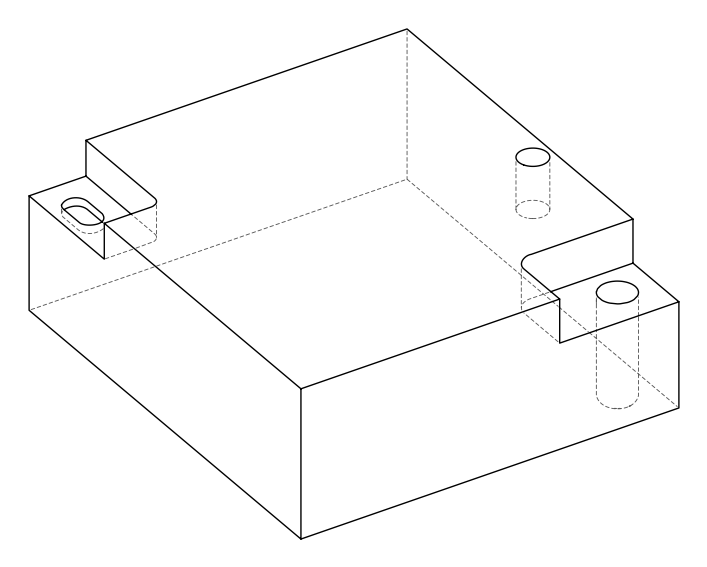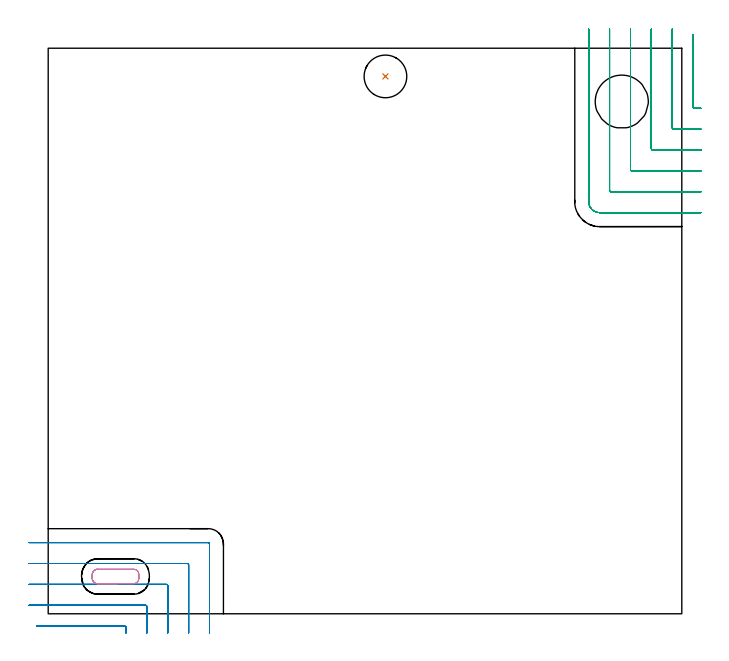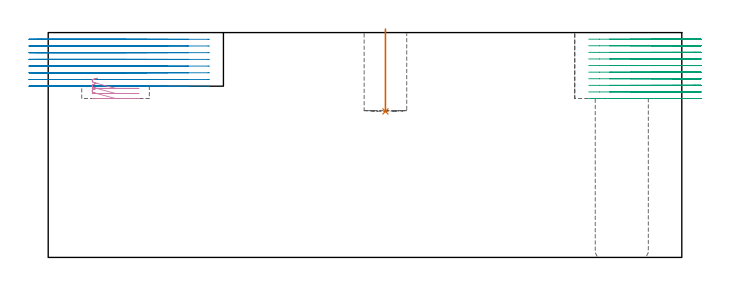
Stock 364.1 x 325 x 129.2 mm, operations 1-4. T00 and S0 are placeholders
(PLAN: 5 operations, 3 tool changes, 29.2 min)
(1 INDEXABLE_INSERT_DRILL_BLIND_HOLE_FROM_SOLID | STEP1POCKET | NXT0302_020 | 0.19 min | 21201 mm3)
(2 MILL_CORNER_NOTCH_RECTANGULAR | CORNER_NOTCH_RECTANGULAR | NXT0201_012 | Follow Part, ap 4, ae 75% | 9.54 min | 151166 mm3)
(3 MILL_CORNER_NOTCH_RECTANGULAR_1 | CORNER_NOTCH_RECTANGULAR_1 | NXT0201_012 | Follow Part, ap 4, ae 75% | 14.63 min | 237276 mm3)
(4 MILL_RECTANGULAR_POCKET | POCKET_RECTANGULAR_STRAIGHT | NXT0201_011 | Follow Part, ap 3, ae 75% | 0.68 min | 5075 mm3)
(5 MILL_THROUGH_HOLE_FROM_SOLID_MATERIAL | STEP1HOLE | NXT0201_007 | Circular | 4.13 min | 66371 mm3)
(TOOL NXT0302_020 | Index. Insert Drill 24.5mm [880-D2450L25-03] | D24.5 PA176 FL74 Z2)
(TOOL NXT0201_012 | ENDMILL 16mm [2P460-1600-NA 1630] | D16 FL38 Z6)
(TOOL NXT0201_011 | ENDMILL 12mm [2P460-1200-NA 1630] | D12 FL38 Z6)
(TOOL NXT0201_007 | ENDMILL 25mm [R216.25-25050GCK54P 1620] | D25 R3 FL54 Z5)
(OP 1 INDEXABLE_INSERT_DRILL_BLIND_HOLE_FROM_SOLID)
G17 G21 G94 G90
T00 M6
G54
G17 G0 G90 X193.8 Y308.8 S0 M3
G43 Z139.2 H1
G94 G81 G98 Z83.9 F250. R131.2
G80
M5
M2
(OP 2 MILL_CORNER_NOTCH_RECTANGULAR)
G17 G21 G94 G90
T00 M6
G54
G17 G0 G90 X44.7 Y-11. S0 M3
G43 Z139.2 H1
Z125.35
G94 G1 Y-8. F250.
Y-7.895 F500.
G3 X43.905 Y-7.1 R0.8
G1 X-3.686
X-6.686 F250.
G0 Z139.2
X56.7 Y-11.
Z125.35
G1 Y-8.
Y4.105 F500.
G3 X55.905 Y4.9 R0.8
G1 X-8.
X-11. F250.
G0 Z139.2
X68.7 Y-11.
Z125.35
G1 Y-8.
Y16.104 F500.
G3 X67.904 Y16.9 R0.8
G1 X-8.
X-11. F250.
G0 Z139.2
X80.7 Y-11.
Z125.35
G1 Y-8.
Y28.104 F500.
G3 X79.904 Y28.9 R0.8
G1 X-8.
X-11. F250.
G0 Z139.2
X92.7 Y-11.
Z125.35
G1 Y-8.
Y40.104 F500.
G3 X91.904 Y40.9 R0.8
G1 X-8.
X-11. F250.
G0 Z139.2
X44.7 Y-11.
Z121.5
G1 Y-8.
Y-7.895 F500.
G3 X43.905 Y-7.1 R0.8
G1 X-3.686
X-6.686 F250.
G0 Z139.2
X56.7 Y-11.
Z121.5
G1 Y-8.
Y4.105 F500.
G3 X55.905 Y4.9 R0.8
G1 X-8.
X-11. F250.
G0 Z139.2
X68.7 Y-11.
Z121.5
G1 Y-8.
Y16.104 F500.
G3 X67.904 Y16.9 R0.8
G1 X-8.
X-11. F250.
G0 Z139.2
X80.7 Y-11.
Z121.5
G1 Y-8.
Y28.104 F500.
G3 X79.904 Y28.9 R0.8
G1 X-8.
X-11. F250.
G0 Z139.2
X92.7 Y-11.
Z121.5
G1 Y-8.
Y40.104 F500.
G3 X91.904 Y40.9 R0.8
G1 X-8.
X-11. F250.
G0 Z139.2
X44.7 Y-11.
Z117.65
G1 Y-8.
Y-7.895 F500.
G3 X43.905 Y-7.1 R0.8
G1 X-3.686
X-6.686 F250.
G0 Z139.2
X56.7 Y-11.
Z117.65
G1 Y-8.
Y4.105 F500.
G3 X55.905 Y4.9 R0.8
G1 X-8.
X-11. F250.
G0 Z139.2
X68.7 Y-11.
Z117.65
G1 Y-8.
Y16.104 F500.
G3 X67.904 Y16.9 R0.8
G1 X-8.
X-11. F250.
G0 Z139.2
X80.7 Y-11.
Z117.65
G1 Y-8.
Y28.104 F500.
G3 X79.904 Y28.9 R0.8
G1 X-8.
X-11. F250.
G0 Z139.2
X92.7 Y-11.
Z117.65
G1 Y-8.
Y40.104 F500.
G3 X91.904 Y40.9 R0.8
G1 X-8.
X-11. F250.
G0 Z139.2
X44.7 Y-11.
Z113.8
G1 Y-8.
Y-7.895 F500.
G3 X43.905 Y-7.1 R0.8
G1 X-3.686
X-6.686 F250.
G0 Z139.2
X56.7 Y-11.
Z113.8
G1 Y-8.
Y4.105 F500.
G3 X55.905 Y4.9 R0.8
G1 X-8.
X-11. F250.
G0 Z139.2
X68.7 Y-11.
Z113.8
G1 Y-8.
Y16.104 F500.
G3 X67.904 Y16.9 R0.8
G1 X-8.
X-11. F250.
G0 Z139.2
X80.7 Y-11.
Z113.8
G1 Y-8.
Y28.104 F500.
G3 X79.904 Y28.9 R0.8
G1 X-8.
X-11. F250.
G0 Z139.2
X92.7 Y-11.
Z113.8
G1 Y-8.
Y40.104 F500.
G3 X91.904 Y40.9 R0.8
G1 X-8.
X-11. F250.
G0 Z139.2
X44.7 Y-11.
Z109.95
G1 Y-8.
Y-7.895 F500.
G3 X43.905 Y-7.1 R0.8
G1 X-3.686
X-6.686 F250.
G0 Z139.2
X56.7 Y-11.
Z109.95
G1 Y-8.
Y4.105 F500.
G3 X55.905 Y4.9 R0.8
G1 X-8.
X-11. F250.
G0 Z139.2
X68.7 Y-11.
Z109.95
G1 Y-8.
Y16.104 F500.
G3 X67.904 Y16.9 R0.8
G1 X-8.
X-11. F250.
G0 Z139.2
X80.7 Y-11.
Z109.95
G1 Y-8.
Y28.104 F500.
G3 X79.904 Y28.9 R0.8
G1 X-8.
X-11. F250.
G0 Z139.2
X92.7 Y-11.
Z109.95
G1 Y-8.
Y40.104 F500.
G3 X91.904 Y40.9 R0.8
G1 X-8.
X-11. F250.
G0 Z139.2
X44.7 Y-11.
Z106.1
G1 Y-8.
Y-7.895 F500.
G3 X43.905 Y-7.1 R0.8
G1 X-3.686
X-6.686 F250.
G0 Z139.2
X56.7 Y-11.
Z106.1
G1 Y-8.
Y4.105 F500.
G3 X55.905 Y4.9 R0.8
G1 X-8.
X-11. F250.
G0 Z139.2
X68.7 Y-11.
Z106.1
G1 Y-8.
Y16.104 F500.
G3 X67.904 Y16.9 R0.8
G1 X-8.
X-11. F250.
G0 Z139.2
X80.7 Y-11.
Z106.1
G1 Y-8.
Y28.104 F500.
G3 X79.904 Y28.9 R0.8
G1 X-8.
X-11. F250.
G0 Z139.2
X92.7 Y-11.
Z106.1
G1 Y-8.
Y40.104 F500.
G3 X91.904 Y40.9 R0.8
G1 X-8.
X-11. F250.
G0 Z139.2
X44.7 Y-11.
Z102.25
G1 Y-8.
Y-7.895 F500.
G3 X43.905 Y-7.1 R0.8
G1 X-3.686
X-6.686 F250.
G0 Z139.2
X56.7 Y-11.
Z102.25
G1 Y-8.
Y4.105 F500.
G3 X55.905 Y4.9 R0.8
G1 X-8.
X-11. F250.
G0 Z139.2
X68.7 Y-11.
Z102.25
G1 Y-8.
Y16.104 F500.
G3 X67.904 Y16.9 R0.8
G1 X-8.
X-11. F250.
G0 Z139.2
X80.7 Y-11.
Z102.25
G1 Y-8.
Y28.104 F500.
G3 X79.904 Y28.9 R0.8
G1 X-8.
X-11. F250.
G0 Z139.2
X92.7 Y-11.
Z102.25
G1 Y-8.
Y40.104 F500.
G3 X91.904 Y40.9 R0.8
G1 X-8.
X-11. F250.
G0 Z139.2
X44.7 Y-11.
Z98.4
G1 Y-8.
Y-7.895 F500.
G3 X43.905 Y-7.1 R0.8
G1 X-3.686
X-6.686 F250.
G0 Z139.2
X56.7 Y-11.
Z98.4
G1 Y-8.
Y4.105 F500.
G3 X55.905 Y4.9 R0.8
G1 X-8.
X-11. F250.
G0 Z139.2
X68.7 Y-11.
Z98.4
G1 Y-8.
Y16.104 F500.
G3 X67.904 Y16.9 R0.8
G1 X-8.
X-11. F250.
G0 Z139.2
X80.7 Y-11.
Z98.4
G1 Y-8.
Y28.104 F500.
G3 X79.904 Y28.9 R0.8
G1 X-8.
X-11. F250.
G0 Z139.2
X92.7 Y-11.
Z98.4
G1 Y-8.
Y40.104 F500.
G3 X91.904 Y40.9 R0.8
G1 X-8.
X-11. F250.
G0 Z139.2
M5
M2
(OP 3 MILL_CORNER_NOTCH_RECTANGULAR_1)
G17 G21 G94 G90
T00 M6
G54
G17 G0 G90 X370.6 Y332.664 S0 M3
G43 Z139.2 H1
Z125.41
G94 G1 Y329.664 F250.
Y291.295 F500.
G3 X371.395 Y290.5 R0.8
G1 X372.1
X375.1 F250.
G0 Z139.2
X358.6 Y336.
Z125.41
G1 Y333.
Y279.295 F500.
G3 X359.395 Y278.5 R0.8
G1 X372.1
X375.1 F250.
G0 Z139.2
X346.6 Y336.
Z125.41
G1 Y333.
Y267.295 F500.
G3 X347.395 Y266.5 R0.8
G1 X372.1
X375.1 F250.
G0 Z139.2
X334.6 Y336.
Z125.41
G1 Y333.
Y255.296 F500.
G3 X335.396 Y254.5 R0.8
G1 X372.1
X375.1 F250.
G0 Z139.2
X322.6 Y336.
Z125.41
G1 Y333.
Y243.296 F500.
G3 X323.396 Y242.5 R0.8
G1 X372.1
X375.1 F250.
G0 Z139.2
X310.6 Y336.
Z125.41
G1 Y333.
Y236.8 F500.
G3 X316.9 Y230.5 R6.3
G1 X372.1
X375.1 F250.
G0 Z139.2
X370.6 Y332.664
Z121.62
G1 Y329.664
Y291.295 F500.
G3 X371.395 Y290.5 R0.8
G1 X372.1
X375.1 F250.
G0 Z139.2
X358.6 Y336.
Z121.62
G1 Y333.
Y279.295 F500.
G3 X359.395 Y278.5 R0.8
G1 X372.1
X375.1 F250.
G0 Z139.2
X346.6 Y336.
Z121.62
G1 Y333.
Y267.295 F500.
G3 X347.395 Y266.5 R0.8
G1 X372.1
X375.1 F250.
G0 Z139.2
X334.6 Y336.
Z121.62
G1 Y333.
Y255.296 F500.
G3 X335.396 Y254.5 R0.8
G1 X372.1
X375.1 F250.
G0 Z139.2
X322.6 Y336.
Z121.62
G1 Y333.
Y243.296 F500.
G3 X323.396 Y242.5 R0.8
G1 X372.1
X375.1 F250.
G0 Z139.2
X310.6 Y336.
Z121.62
G1 Y333.
Y236.8 F500.
G3 X316.9 Y230.5 R6.3
G1 X372.1
X375.1 F250.
G0 Z139.2
X370.6 Y332.664
Z117.83
G1 Y329.664
Y291.295 F500.
G3 X371.395 Y290.5 R0.8
G1 X372.1
X375.1 F250.
G0 Z139.2
X358.6 Y336.
Z117.83
G1 Y333.
Y279.295 F500.
G3 X359.395 Y278.5 R0.8
G1 X372.1
X375.1 F250.
G0 Z139.2
X346.6 Y336.
Z117.83
G1 Y333.
Y267.295 F500.
G3 X347.395 Y266.5 R0.8
G1 X372.1
X375.1 F250.
G0 Z139.2
X334.6 Y336.
Z117.83
G1 Y333.
Y255.296 F500.
G3 X335.396 Y254.5 R0.8
G1 X372.1
X375.1 F250.
G0 Z139.2
X322.6 Y336.
Z117.83
G1 Y333.
Y243.296 F500.
G3 X323.396 Y242.5 R0.8
G1 X372.1
X375.1 F250.
G0 Z139.2
X310.6 Y336.
Z117.83
G1 Y333.
Y236.8 F500.
G3 X316.9 Y230.5 R6.3
G1 X372.1
X375.1 F250.
G0 Z139.2
X370.6 Y332.664
Z114.04
G1 Y329.664
Y291.295 F500.
G3 X371.395 Y290.5 R0.8
G1 X372.1
X375.1 F250.
G0 Z139.2
X358.6 Y336.
Z114.04
G1 Y333.
Y279.295 F500.
G3 X359.395 Y278.5 R0.8
G1 X372.1
X375.1 F250.
G0 Z139.2
X346.6 Y336.
Z114.04
G1 Y333.
Y267.295 F500.
G3 X347.395 Y266.5 R0.8
G1 X372.1
X375.1 F250.
G0 Z139.2
X334.6 Y336.
Z114.04
G1 Y333.
Y255.296 F500.
G3 X335.396 Y254.5 R0.8
G1 X372.1
X375.1 F250.
G0 Z139.2
X322.6 Y336.
Z114.04
G1 Y333.
Y243.296 F500.
G3 X323.396 Y242.5 R0.8
G1 X372.1
X375.1 F250.
G0 Z139.2
X310.6 Y336.
Z114.04
G1 Y333.
Y236.8 F500.
G3 X316.9 Y230.5 R6.3
G1 X372.1
X375.1 F250.
G0 Z139.2
X370.6 Y332.664
Z110.25
G1 Y329.664
Y291.295 F500.
G3 X371.395 Y290.5 R0.8
G1 X372.1
X375.1 F250.
G0 Z139.2
X358.6 Y336.
Z110.25
G1 Y333.
Y279.295 F500.
G3 X359.395 Y278.5 R0.8
G1 X372.1
X375.1 F250.
G0 Z139.2
X346.6 Y336.
Z110.25
G1 Y333.
Y267.295 F500.
G3 X347.395 Y266.5 R0.8
G1 X372.1
X375.1 F250.
G0 Z139.2
X334.6 Y336.
Z110.25
G1 Y333.
Y255.296 F500.
G3 X335.396 Y254.5 R0.8
G1 X372.1
X375.1 F250.
G0 Z139.2
X322.6 Y336.
Z110.25
G1 Y333.
Y243.296 F500.
G3 X323.396 Y242.5 R0.8
G1 X372.1
X375.1 F250.
G0 Z139.2
X310.6 Y336.
Z110.25
G1 Y333.
Y236.8 F500.
G3 X316.9 Y230.5 R6.3
G1 X372.1
X375.1 F250.
G0 Z139.2
X370.6 Y332.664
Z106.46
G1 Y329.664
Y291.295 F500.
G3 X371.395 Y290.5 R0.8
G1 X372.1
X375.1 F250.
G0 Z139.2
X358.6 Y336.
Z106.46
G1 Y333.
Y279.295 F500.
G3 X359.395 Y278.5 R0.8
G1 X372.1
X375.1 F250.
G0 Z139.2
X346.6 Y336.
Z106.46
G1 Y333.
Y267.295 F500.
G3 X347.395 Y266.5 R0.8
G1 X372.1
X375.1 F250.
G0 Z139.2
X334.6 Y336.
Z106.46
G1 Y333.
Y255.296 F500.
G3 X335.396 Y254.5 R0.8
G1 X372.1
X375.1 F250.
G0 Z139.2
X322.6 Y336.
Z106.46
G1 Y333.
Y243.296 F500.
G3 X323.396 Y242.5 R0.8
G1 X372.1
X375.1 F250.
G0 Z139.2
X310.6 Y336.
Z106.46
G1 Y333.
Y236.8 F500.
G3 X316.9 Y230.5 R6.3
G1 X372.1
X375.1 F250.
G0 Z139.2
X370.6 Y332.664
Z102.67
G1 Y329.664
Y291.295 F500.
G3 X371.395 Y290.5 R0.8
G1 X372.1
X375.1 F250.
G0 Z139.2
X358.6 Y336.
Z102.67
G1 Y333.
Y279.295 F500.
G3 X359.395 Y278.5 R0.8
G1 X372.1
X375.1 F250.
G0 Z139.2
X346.6 Y336.
Z102.67
G1 Y333.
Y267.295 F500.
G3 X347.395 Y266.5 R0.8
G1 X372.1
X375.1 F250.
G0 Z139.2
X334.6 Y336.
Z102.67
G1 Y333.
Y255.296 F500.
G3 X335.396 Y254.5 R0.8
G1 X372.1
X375.1 F250.
G0 Z139.2
X322.6 Y336.
Z102.67
G1 Y333.
Y243.296 F500.
G3 X323.396 Y242.5 R0.8
G1 X372.1
X375.1 F250.
G0 Z139.2
X310.6 Y336.
Z102.67
G1 Y333.
Y236.8 F500.
G3 X316.9 Y230.5 R6.3
G1 X372.1
X375.1 F250.
G0 Z139.2
X370.6 Y332.664
Z98.88
G1 Y329.664
Y291.295 F500.
G3 X371.395 Y290.5 R0.8
G1 X372.1
X375.1 F250.
G0 Z139.2
X358.6 Y336.
Z98.88
G1 Y333.
Y279.295 F500.
G3 X359.395 Y278.5 R0.8
G1 X372.1
X375.1 F250.
G0 Z139.2
X346.6 Y336.
Z98.88
G1 Y333.
Y267.295 F500.
G3 X347.395 Y266.5 R0.8
G1 X372.1
X375.1 F250.
G0 Z139.2
X334.6 Y336.
Z98.88
G1 Y333.
Y255.296 F500.
G3 X335.396 Y254.5 R0.8
G1 X372.1
X375.1 F250.
G0 Z139.2
X322.6 Y336.
Z98.88
G1 Y333.
Y243.296 F500.
G3 X323.396 Y242.5 R0.8
G1 X372.1
X375.1 F250.
G0 Z139.2
X310.6 Y336.
Z98.88
G1 Y333.
Y236.8 F500.
G3 X316.9 Y230.5 R6.3
G1 X372.1
X375.1 F250.
G0 Z139.2
X370.6 Y332.664
Z95.09
G1 Y329.664
Y291.295 F500.
G3 X371.395 Y290.5 R0.8
G1 X372.1
X375.1 F250.
G0 Z139.2
X358.6 Y336.
Z95.09
G1 Y333.
Y279.295 F500.
G3 X359.395 Y278.5 R0.8
G1 X372.1
X375.1 F250.
G0 Z139.2
X346.6 Y336.
Z95.09
G1 Y333.
Y267.295 F500.
G3 X347.395 Y266.5 R0.8
G1 X372.1
X375.1 F250.
G0 Z139.2
X334.6 Y336.
Z95.09
G1 Y333.
Y255.296 F500.
G3 X335.396 Y254.5 R0.8
G1 X372.1
X375.1 F250.
G0 Z139.2
X322.6 Y336.
Z95.09
G1 Y333.
Y243.296 F500.
G3 X323.396 Y242.5 R0.8
G1 X372.1
X375.1 F250.
G0 Z139.2
X310.6 Y336.
Z95.09
G1 Y333.
Y236.8 F500.
G3 X316.9 Y230.5 R6.3
G1 X372.1
X375.1 F250.
G0 Z139.2
X370.6 Y332.664
Z91.3
G1 Y329.664
Y291.295 F500.
G3 X371.395 Y290.5 R0.8
G1 X372.1
X375.1 F250.
G0 Z139.2
X358.6 Y336.
Z91.3
G1 Y333.
Y279.295 F500.
G3 X359.395 Y278.5 R0.8
G1 X372.1
X375.1 F250.
G0 Z139.2
X346.6 Y336.
Z91.3
G1 Y333.
Y267.295 F500.
G3 X347.395 Y266.5 R0.8
G1 X372.1
X375.1 F250.
G0 Z139.2
X334.6 Y336.
Z91.3
G1 Y333.
Y255.296 F500.
G3 X335.396 Y254.5 R0.8
G1 X372.1
X375.1 F250.
G0 Z139.2
X322.6 Y336.
Z91.3
G1 Y333.
Y243.296 F500.
G3 X323.396 Y242.5 R0.8
G1 X372.1
X375.1 F250.
G0 Z139.2
X310.6 Y336.
Z91.3
G1 Y333.
Y236.8 F500.
G3 X316.9 Y230.5 R6.3
G1 X372.1
X375.1 F250.
G0 Z139.2
M5
M2
(OP 4 MILL_RECTANGULAR_POCKET)
G17 G21 G94 G90
T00 M6
G54
G17 G0 G90 X28.33 Y25.6 S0 M3
G43 Z139.2 H1
Z103.046
G94 G1 X28.224 Z103.018 F250.
X27.776 Y25.542 Z102.896
X27.341 Y25.419 Z102.775
X26.928 Y25.234 Z102.654
X26.547 Y24.991 Z102.533
X26.204 Y24.696 Z102.412
X25.909 Y24.353 Z102.291
X25.666 Y23.972 Z102.17
X25.481 Y23.559 Z102.049
X25.358 Y23.124 Z101.927
X25.3 Y22.676 Z101.806
Y20.224 Z101.149
X25.358 Y19.776 Z101.028
X25.481 Y19.341 Z100.907
X25.666 Y18.928 Z100.786
X25.909 Y18.547 Z100.665
X26.204 Y18.204 Z100.544
X26.547 Y17.909 Z100.422
X26.928 Y17.666 Z100.301
X27.341 Y17.481 Z100.18
X27.776 Y17.358 Z100.059
X28.224 Y17.3 Z99.938
X28.4 Z99.891
X38.7 Z97.131
X49. F500.
G3 X52.1 Y20.4 R3.1
G1 Y22.5
G3 X49. Y25.6 R3.1
G1 X28.4
G3 X25.3 Y22.5 R3.1
G1 Y20.4
G3 X28.4 Y17.3 R3.1
G1 X38.7
X39.7
G0 X28.33 Y25.6 Z100.131
G1 X28.224 Z100.102 F250.
X27.776 Y25.542 Z99.981
X27.341 Y25.419 Z99.86
X26.928 Y25.234 Z99.739
X26.547 Y24.991 Z99.618
X26.204 Y24.696 Z99.497
X25.909 Y24.353 Z99.375
X25.666 Y23.972 Z99.254
X25.481 Y23.559 Z99.133
X25.358 Y23.124 Z99.012
X25.3 Y22.676 Z98.891
Y20.224 Z98.234
X25.358 Y19.776 Z98.113
X25.481 Y19.341 Z97.992
X25.666 Y18.928 Z97.87
X25.909 Y18.547 Z97.749
X26.204 Y18.204 Z97.628
X26.547 Y17.909 Z97.507
X26.928 Y17.666 Z97.386
X27.341 Y17.481 Z97.265
X27.776 Y17.358 Z97.144
X28.224 Y17.3 Z97.022
X28.4 Z96.975
X38.7 Z94.215
X49. F500.
G3 X52.1 Y20.4 R3.1
G1 Y22.5
G3 X49. Y25.6 R3.1
G1 X28.4
G3 X25.3 Y22.5 R3.1
G1 Y20.4
G3 X28.4 Y17.3 R3.1
G1 X38.7
X39.7
G0 X28.33 Y25.6 Z97.215
G1 X28.224 Z97.187 F250.
X27.776 Y25.542 Z97.066
X27.341 Y25.419 Z96.945
X26.928 Y25.234 Z96.823
X26.547 Y24.991 Z96.702
X26.204 Y24.696 Z96.581
X25.909 Y24.353 Z96.46
X25.666 Y23.972 Z96.339
X25.481 Y23.559 Z96.218
X25.358 Y23.124 Z96.097
X25.3 Y22.676 Z95.976
Y20.224 Z95.318
X25.358 Y19.776 Z95.197
X25.481 Y19.341 Z95.076
X25.666 Y18.928 Z94.955
X25.909 Y18.547 Z94.834
X26.204 Y18.204 Z94.713
X26.547 Y17.909 Z94.592
X26.928 Y17.666 Z94.47
X27.341 Y17.481 Z94.349
X27.776 Y17.358 Z94.228
X28.224 Y17.3 Z94.107
X28.4 Z94.06
X38.7 Z91.3
X49. F500.
G3 X52.1 Y20.4 R3.1
G1 Y22.5
G3 X49. Y25.6 R3.1
G1 X28.4
G3 X25.3 Y22.5 R3.1
G1 Y20.4
G3 X28.4 Y17.3 R3.1
G1 X38.7
X39.7
G0 Z139.2
M5
M2
